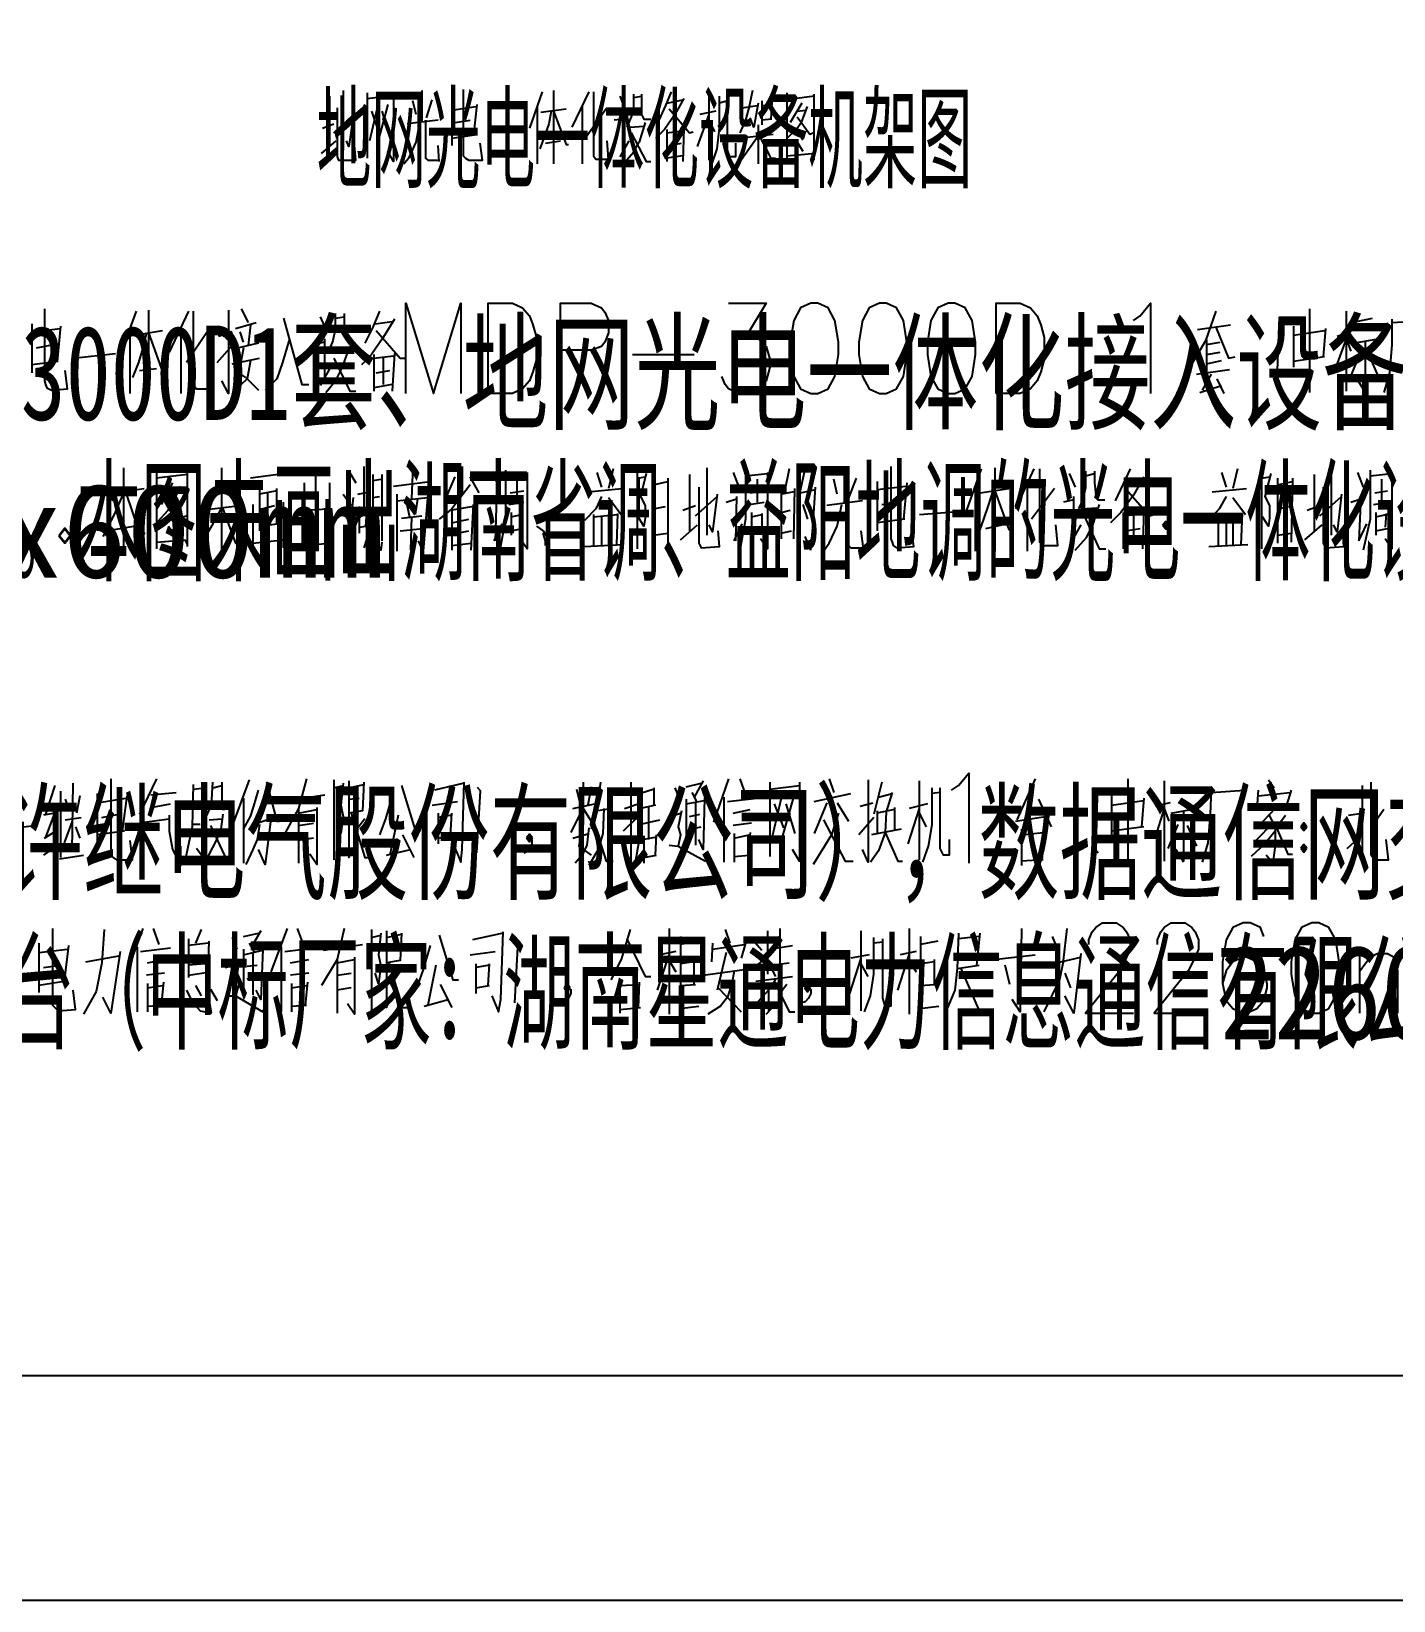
# Model space of a CAD drawing. Header units: metres. Extents: x 17 to 1264, y 17 to 859.
# Drawn here: x 447.5 to 619, y 16.9 to 214.5 of the extents above; entities that cross this region are included whole.
import ezdxf

# ---------------------------------------------------------------- set-up
doc = ezdxf.new("R2010")
doc.units = ezdxf.units.M
for name, color, linetype in [('LINES', 7, 'Continuous'), ('POLYLINES', 4, 'Continuous'), ('RECTS', 7, 'Continuous'), ('TEXTS', 3, 'Continuous')]:
    doc.layers.add(name, color=color, linetype=linetype)

msp = doc.modelspace()

# ---------------------------------------------------------------- linework, layer by layer
at = {"layer": 'LINES'}
for p, q in [((484.99, 206.35), (484.99, 200.02)), ((486.71, 207.07), (486.71, 199.58)), ((489.74, 206.78), (489.74, 198.58)), ((489.74, 206.06), (493.05, 206.5)), ((495.93, 204.05), (495.5, 205.78)), ((496.65, 207.07), (496.65, 203.18)), ((497.23, 203.62), (497.95, 205.92)), ((511.77, 206.93), (510.19, 202.32)), ((513.21, 207.07), (513.21, 197.86)), ((517.67, 206.93), (515.51, 202.46)), ((521.56, 206.35), (522.14, 204.91)), ((523.29, 206.64), (523.29, 204.77)), ((523.29, 206.21), (524.3, 206.35)), ((528.04, 206.93), (527.32, 205.2)), ((527.47, 205.49), (529.48, 205.92)), ((532.79, 198.29), (532.79, 207.07)), ((535.1, 205.78), (534.09, 205.49)), ((538.27, 207.07), (537.83, 205.06)), ((539.42, 205.78), (539.42, 202.75)), ((540.71, 205.63), (540.57, 203.47)), ((542.59, 206.78), (542.59, 198.14)), ((542.59, 206.64), (542.59, 198.58)), ((546.04, 206.35), (542.59, 205.92)), ((546.04, 198.58), (546.04, 206.64)), ((485.56, 201.74), (487.87, 203.9)), ((491.03, 205.06), (490.03, 200.74)), ((490.31, 204.48), (491.18, 201.89)), ((492.33, 205.34), (491.03, 200.45)), ((491.61, 204.48), (492.62, 201.17)), ((500.39, 205.49), (500.39, 200.16)), ((500.39, 204.62), (503.42, 205.06)), ((503.56, 205.34), (503.13, 201.46)), ((511.19, 197.86), (511.19, 205.06)), ((511.63, 204.34), (514.79, 204.77)), ((516.81, 205.06), (516.81, 197.86)), ((519.83, 204.77), (517.39, 201.31)), ((521.99, 199.58), (521.99, 203.9)), ((527.32, 205.2), (526.46, 203.33)), ((531.35, 200.02), (532.79, 204.05)), ((533.66, 204.48), (531.64, 204.05)), ((536.97, 204.91), (538.84, 205.2)), ((539.42, 205.2), (540.71, 205.34)), ((544.46, 205.49), (543.02, 203.04)), ((543.88, 204.48), (545.03, 204.62)), ((484.12, 202.32), (485.56, 202.9)), ((498.67, 203.33), (494.78, 202.9)), ((500.83, 203.04), (502.7, 203.33)), ((505, 201.89), (509.61, 202.32)), ((521.99, 203.47), (520.84, 203.33)), ((522.86, 202.46), (524.59, 202.61)), ((524.73, 203.04), (524.01, 200.59)), ((527.47, 202.18), (527.47, 198.14)), ((527.47, 201.74), (529.63, 202.03)), ((528.47, 201.89), (528.47, 198.86)), ((529.63, 202.32), (529.48, 198.14)), ((533.51, 201.89), (532.79, 203.33)), ((538.99, 202.75), (538.99, 197.86)), ((540.71, 203.47), (539.42, 203.33)), ((542.73, 201.17), (543.88, 202.32)), ((544.03, 201.74), (544.6, 200.88)), ((483.98, 199.15), (485.85, 200.74)), ((498.81, 198.14), (498.67, 200.16)), ((503.27, 201.46), (500.39, 201.02)), ((512.2, 200.45), (514.07, 200.74)), ((522.71, 200.74), (521.56, 198.72)), ((527.75, 200.16), (529.34, 200.45)), ((538.99, 201.31), (536.83, 198.29)), ((537.26, 201.17), (540.86, 201.6)), ((543.88, 200.59), (544.6, 199.44)), ((529.48, 198.86), (527.47, 198.58)), ((542.59, 198.86), (545.75, 199.15)), ((460.65, 179.28), (458.78, 174.1)), ((462.23, 179.42), (462.23, 168.77)), ((467.27, 179.28), (464.83, 174.1)), ((473.9, 179.57), (474.76, 177.84)), ((483.83, 178.56), (484.55, 176.98)), ((485.71, 178.99), (485.71, 176.83)), ((485.71, 178.42), (486.86, 178.56)), ((491.32, 179.28), (490.46, 177.26)), ((490.75, 177.7), (492.91, 177.98)), ((608.39, 179.57), (608.39, 169.06)), ((613, 179.28), (613, 169.2)), ((614.3, 177.98), (616.31, 178.42)), ((618.76, 177.84), (623.08, 178.13)), ((447.55, 177.7), (447.55, 171.5)), ((447.55, 176.69), (451.15, 177.12)), ((451.15, 177.41), (450.71, 172.94)), ((459.93, 168.91), (459.93, 177.12)), ((460.51, 176.26), (463.96, 176.83)), ((466.27, 177.12), (466.27, 168.91)), ((469.72, 176.83), (466.99, 172.8)), ((472.75, 176.69), (471.02, 176.11)), ((473.18, 177.12), (475.77, 177.84)), ((474.19, 175.39), (473.75, 176.69)), ((475.05, 177.55), (474.76, 174.96)), ((490.46, 177.26), (489.45, 175.25)), ((594.28, 176.98), (598.46, 177.55)), ((606.38, 177.41), (606.38, 172.22)), ((606.38, 176.26), (610.27, 176.83)), ((610.41, 177.12), (610.12, 173.52)), ((613.58, 176.69), (611.85, 176.11)), ((448.12, 174.67), (450.28, 175.1)), ((470.87, 172.8), (472.75, 174.96)), ((476.06, 175.25), (473.03, 174.53)), ((474.19, 174.67), (473.61, 171.5)), ((484.41, 175.39), (482.97, 175.1)), ((484.41, 170.78), (484.41, 175.82)), ((485.42, 174.1), (487.29, 174.38)), ((487.43, 174.67), (486.57, 172.08)), ((595.43, 175.68), (595.43, 171.5)), ((595.43, 175.1), (597.16, 175.39)), ((595.43, 173.81), (597.16, 174.1)), ((613, 175.82), (611.71, 172.22)), ((613, 175.82), (613.58, 174.24)), ((613.87, 175.25), (617.03, 175.82)), ((615.45, 169.2), (615.45, 175.54)), ((450.86, 172.94), (447.55, 172.51)), ((452.73, 173.38), (458.06, 173.95)), ((461.08, 171.79), (463.24, 172.08)), ((472.75, 172.66), (476.2, 173.38)), ((475.05, 173.09), (474.62, 170.78)), ((485.13, 172.22), (483.83, 169.92)), ((490.6, 173.81), (490.6, 169.2)), ((490.6, 173.38), (493.05, 173.66)), ((491.75, 173.38), (491.75, 170.06)), ((493.19, 173.95), (492.91, 169.2)), ((523.15, 173.81), (530.92, 173.81)), ((595.43, 172.66), (597.31, 173.09)), ((610.27, 173.52), (606.38, 172.94)), ((614.73, 173.95), (613.43, 170.78)), ((615.88, 173.66), (617.03, 171.07)), ((474.47, 170.93), (473.61, 171.5)), ((474.47, 170.93), (476.06, 169.34)), ((492.91, 170.06), (490.6, 169.63)), ((490.89, 171.5), (492.62, 171.79)), ((594.14, 171.36), (598.31, 171.94)), ((596.01, 171.36), (594.86, 169.34)), ((596.73, 170.78), (597.59, 168.91)), ((615.45, 169.06), (614.44, 170.64)), ((594.57, 169.06), (597.31, 169.92)), ((459.07, 159.55), (459.07, 149.04)), ((463.24, 159.26), (463.24, 149.33)), ((463.24, 159.12), (463.24, 149.76)), ((467.13, 158.69), (463.24, 158.26)), ((467.13, 149.9), (467.13, 159.12)), ((471.45, 149.04), (471.45, 159.55)), ((479.51, 158.83), (475.05, 158.26)), ((483.26, 159.55), (483.26, 150.05)), ((487.43, 159.12), (488.3, 157.68)), ((489.31, 159.7), (489.31, 154.37)), ((490.46, 158.69), (490.46, 154.37)), ((491.61, 158.69), (491.61, 150.34)), ((495.5, 159.7), (495.35, 155.66)), ((499.53, 155.38), (500.83, 158.4)), ((501.69, 159.7), (501.69, 156.24)), ((503.85, 156.38), (502.7, 158.4)), ((505.58, 158.98), (506.3, 157.1)), ((507.16, 158.54), (509.9, 158.83)), ((518.68, 158.98), (519.26, 157.1)), ((520.7, 159.41), (520.12, 156.96)), ((523.72, 159.26), (523.72, 149.33)), ((523.72, 158.26), (524.73, 158.4)), ((525.74, 158.26), (525.74, 150.05)), ((527.61, 158.26), (527.61, 150.19)), ((530.35, 158.69), (530.35, 151.63)), ((532.51, 159.55), (532.51, 151.06)), ((535.82, 158.98), (536.54, 157.1)), ((537.4, 158.54), (540.14, 158.83)), ((542.87, 159.41), (542.3, 156.53)), ((544.89, 159.55), (543.88, 154.94)), ((549.79, 159.55), (549.79, 155.09)), ((550.36, 155.66), (551.37, 158.26)), ((567.07, 159.41), (565.19, 154.22)), ((568.79, 159.55), (568.79, 149.04)), ((573.69, 159.41), (571.39, 154.37)), ((578.15, 158.83), (578.87, 157.1)), ((580.17, 159.12), (580.17, 156.96)), ((580.17, 158.54), (581.32, 158.83)), ((585.79, 159.41), (584.92, 157.54)), ((585.07, 157.82), (587.37, 158.26)), ((597.31, 158.98), (597.88, 157.1)), ((599.32, 159.41), (598.75, 156.96)), ((602.35, 159.26), (602.35, 149.33)), ((602.35, 158.26), (603.35, 158.4)), ((604.36, 158.26), (604.36, 150.05)), ((606.23, 158.26), (606.09, 150.19)), ((608.97, 158.69), (608.97, 151.63)), ((611.13, 159.55), (611.13, 151.06)), ((614.44, 158.98), (615.16, 157.1)), ((616.03, 158.54), (618.76, 158.83)), ((456.62, 156.24), (461.66, 156.96)), ((465.26, 157.68), (463.82, 154.94)), ((464.68, 156.53), (465.98, 156.82)), ((469.72, 156.38), (473.18, 156.82)), ((476.2, 157.1), (476.2, 151.63)), ((478.36, 156.67), (476.2, 156.24)), ((477.21, 156.38), (477.21, 152.35)), ((478.36, 152.5), (478.36, 156.96)), ((481.82, 157.68), (481.82, 153.79)), ((484.99, 157.68), (484.99, 153.94)), ((486.71, 156.24), (487.72, 154.8)), ((488.59, 156.24), (490.03, 156.53)), ((490.46, 157.97), (491.47, 158.11)), ((493.05, 157.25), (497.66, 157.82)), ((493.48, 156.24), (493.48, 149.04)), ((507.74, 156.38), (509.47, 156.67)), ((508.6, 158.11), (508.6, 155.23)), ((517.53, 156.53), (521.85, 156.96)), ((525.74, 157.39), (527.61, 157.82)), ((537.98, 156.38), (539.71, 156.67)), ((538.84, 158.11), (538.84, 155.23)), ((541.87, 156.96), (541.87, 150.62)), ((543.45, 156.53), (542.01, 156.24)), ((543.45, 150.62), (543.59, 156.96)), ((544.31, 156.38), (546.19, 156.82)), ((548.92, 156.24), (548.49, 158.11)), ((553.96, 157.82), (553.96, 151.63)), ((553.96, 156.82), (557.56, 157.25)), ((557.71, 157.68), (557.27, 153.07)), ((566.35, 149.04), (566.35, 157.25)), ((566.92, 156.38), (570.52, 156.96)), ((572.83, 157.25), (572.83, 149.04)), ((576.28, 156.96), (573.4, 153.07)), ((584.92, 157.54), (583.91, 155.38)), ((596.15, 156.53), (600.47, 156.96)), ((604.36, 157.39), (606.23, 157.82)), ((616.6, 156.38), (618.19, 156.67)), ((617.47, 158.11), (617.47, 155.23)), ((463.39, 152.78), (464.68, 154.22)), ((468.86, 154.22), (473.75, 154.8)), ((475.34, 154.94), (475.34, 149.76)), ((476.49, 154.37), (478.07, 154.8)), ((479.23, 149.47), (479.23, 155.23)), ((481.82, 154.22), (484.84, 154.37)), ((487.43, 150.34), (488.01, 155.81)), ((488.73, 154.66), (488.73, 151.34)), ((489.59, 154.37), (488.73, 154.22)), ((489.59, 152.21), (489.74, 154.51)), ((490.46, 155.81), (491.32, 155.95)), ((493.48, 155.38), (497.37, 155.81)), ((494.63, 155.52), (495.07, 153.36)), ((496.07, 155.66), (495.79, 153.65)), ((503.13, 154.66), (500.39, 154.22)), ((500.39, 154.37), (500.39, 149.18)), ((502.84, 149.18), (503.13, 154.94)), ((504.71, 155.23), (506.01, 155.66)), ((506.01, 155.95), (505.87, 150.34)), ((507.59, 154.94), (509.47, 155.23)), ((518.54, 154.37), (517.1, 152.93)), ((519.26, 155.95), (518.54, 154.37)), ((520.12, 155.81), (521.71, 153.65)), ((525.74, 154.37), (527.32, 154.66)), ((529.48, 154.22), (531.07, 154.8)), ((531.07, 153.5), (533.8, 155.95)), ((534.95, 155.23), (536.25, 155.66)), ((536.25, 155.95), (536.11, 150.34)), ((537.83, 154.94), (539.71, 155.23)), ((541.87, 153.94), (543.02, 154.22)), ((544.6, 154.94), (545.18, 153.07)), ((552.09, 155.38), (547.63, 154.8)), ((554.54, 154.94), (556.7, 155.23)), ((578.73, 155.52), (577.43, 155.23)), ((578.73, 151.06), (578.73, 155.95)), ((579.74, 154.37), (581.61, 154.51)), ((581.9, 154.94), (581.03, 152.21)), ((597.02, 154.37), (595.72, 152.93)), ((597.88, 155.95), (597.02, 154.37)), ((598.75, 155.81), (600.33, 153.65)), ((604.36, 154.37), (605.8, 154.66)), ((608.11, 154.22), (609.69, 154.8)), ((609.69, 153.5), (612.43, 155.95)), ((613.58, 155.23), (614.87, 155.66)), ((614.87, 155.95), (614.59, 150.34)), ((616.46, 154.94), (618.33, 155.23)), ((464.83, 153.5), (465.55, 152.5)), ((476.2, 152.21), (478.36, 152.5)), ((481.67, 149.18), (481.67, 152.64)), ((485.13, 152.93), (484.99, 149.18)), ((491.32, 153.79), (490.46, 153.65)), ((494.06, 153.22), (496.65, 153.5)), ((495.35, 153.36), (495.21, 149.18)), ((500.39, 152.64), (502.55, 153.07)), ((505.72, 150.34), (506.73, 152.5)), ((507.88, 153.94), (507.88, 151.06)), ((507.88, 153.36), (509.18, 153.65)), ((509.18, 153.79), (509.18, 152.06)), ((518.25, 153.36), (521.27, 153.65)), ((518.25, 153.65), (518.25, 149.76)), ((519.26, 153.5), (519.26, 149.76)), ((520.12, 153.65), (520.12, 149.76)), ((521.27, 153.79), (521.13, 149.9)), ((529.19, 150.48), (531.35, 152.35)), ((535.96, 150.34), (536.97, 152.5)), ((538.12, 153.94), (538.12, 151.06)), ((538.12, 153.36), (539.42, 153.65)), ((539.42, 153.79), (539.42, 152.06)), ((557.42, 153.07), (553.96, 152.64)), ((559.29, 153.65), (564.62, 154.08)), ((567.64, 151.92), (569.66, 152.35)), ((579.59, 152.35), (578.3, 150.05)), ((584.92, 153.94), (584.92, 149.33)), ((584.92, 153.5), (587.51, 153.79)), ((586.22, 153.65), (586.22, 150.19)), ((587.51, 154.08), (587.37, 149.33)), ((590.39, 152.35), (590.25, 152.35)), ((596.87, 153.36), (599.75, 153.65)), ((596.87, 153.65), (596.87, 149.76)), ((596.87, 153.36), (599.9, 153.65)), ((597.88, 153.5), (597.88, 149.76)), ((598.75, 153.65), (598.75, 149.76)), ((599.9, 153.79), (599.75, 149.9)), ((607.82, 150.48), (609.98, 152.35)), ((614.59, 150.34), (615.59, 152.5)), ((616.75, 153.94), (616.75, 151.06)), ((616.75, 153.36), (618.04, 153.65)), ((618.04, 153.79), (617.9, 152.06)), ((457.91, 151.78), (460.36, 152.21)), ((463.24, 150.19), (466.84, 150.48)), ((464.68, 152.21), (465.55, 150.91)), ((475.34, 150.05), (479.23, 150.48)), ((486.86, 151.63), (487.43, 150.62)), ((488.73, 152.06), (489.59, 152.21)), ((493.91, 151.63), (496.79, 151.92)), ((500.39, 151.2), (502.55, 151.63)), ((507.88, 151.63), (509.32, 151.92)), ((511.05, 152.21), (511.91, 151.63)), ((511.91, 151.63), (512.35, 150.91)), ((512.2, 150.34), (511.91, 151.34)), ((512.2, 149.9), (512.2, 150.34)), ((512.35, 150.91), (512.49, 150.34)), ((512.49, 150.34), (512.49, 149.9)), ((525.74, 151.06), (527.61, 151.34)), ((538.12, 151.63), (539.56, 151.92)), ((541.87, 151.34), (543.16, 151.63)), ((545.61, 149.18), (544.89, 150.91)), ((552.23, 149.33), (551.95, 151.63)), ((585.21, 151.63), (587.08, 151.92)), ((604.36, 151.06), (606.09, 151.34)), ((616.75, 151.63), (618.19, 151.92)), ((481.67, 149.76), (484.99, 150.05)), ((500.39, 149.76), (502.84, 150.05)), ((512.49, 149.9), (512.2, 149.76)), ((512.2, 149.76), (512.2, 149.9)), ((517.1, 149.62), (521.99, 149.9)), ((587.37, 150.19), (584.92, 149.76)), ((595.72, 149.62), (600.62, 149.9)), ((450.43, 119.52), (449.27, 115.92)), ((451.15, 118.8), (451.15, 110.45)), ((452.59, 111.31), (452.73, 119.81)), ((463.24, 120.38), (461.08, 115.92)), ((462.52, 118.37), (465.69, 118.66)), ((467.85, 119.09), (469.29, 119.23)), ((470.3, 119.23), (471.45, 119.52)), ((474.91, 120.24), (472.89, 114.77)), ((485.56, 120.24), (485.56, 110.16)), ((485.56, 119.23), (486.71, 119.52)), ((486.71, 119.81), (486.43, 117.07)), ((487.43, 119.23), (489.31, 119.66)), ((501.98, 119.81), (498.23, 118.94)), ((516.09, 119.09), (516.52, 117.36)), ((516.95, 119.95), (516.95, 114.62)), ((517.96, 119.38), (517.53, 117.07)), ((525.88, 119.09), (524.15, 118.51)), ((525.88, 117.07), (525.88, 119.23)), ((528.47, 119.23), (529.05, 117.79)), ((529.91, 119.38), (531.79, 119.81)), ((530.63, 118.66), (531.21, 117.5)), ((532.07, 120.1), (530.92, 118.08)), ((535.24, 120.38), (533.37, 114.91)), ((536.68, 120.38), (537.4, 118.37)), ((540.43, 119.95), (540.43, 110.59)), ((540.43, 119.09), (544.17, 119.52)), ((547.91, 120.38), (548.49, 118.66)), ((554.54, 119.95), (553.53, 115.92)), ((555.83, 118.66), (555.11, 116.21)), ((559.29, 110.16), (559.29, 120.1)), ((561.88, 118.66), (560.87, 118.51)), ((573.83, 120.38), (571.53, 115.2)), ((585.5, 120.38), (585.5, 109.87)), ((590.11, 120.1), (590.11, 110.02)), ((591.4, 118.66), (593.42, 119.23)), ((596.01, 118.66), (600.19, 118.94)), ((601.91, 118.94), (601.77, 116.64)), ((601.91, 118.22), (605.95, 118.66)), ((603.21, 120.24), (603.93, 119.23)), ((606.09, 118.94), (605.51, 117.07)), ((615.02, 119.52), (615.02, 110.16)), ((616.17, 110.74), (616.17, 119.95)), ((450.71, 116.93), (449.27, 113.04)), ((451.72, 117.79), (452.15, 116.5)), ((453.59, 118.22), (453.16, 116.06)), ((455.75, 118.51), (455.75, 112.32)), ((455.75, 117.36), (459.35, 117.94)), ((459.5, 118.22), (458.92, 113.76)), ((462.52, 116.78), (464.97, 117.22)), ((467.85, 116.64), (468.71, 116.78)), ((474.19, 117.94), (474.19, 109.73)), ((479.51, 117.65), (484.41, 118.37)), ((481.1, 116.64), (481.1, 109.73)), ((487.43, 117.79), (488.73, 117.94)), ((497.95, 117.07), (501.11, 117.5)), ((516.95, 116.78), (515.37, 113.62)), ((515.66, 116.64), (518.39, 117.22)), ((516.95, 116.64), (517.96, 115.06)), ((518.54, 116.35), (520.41, 116.64)), ((522.14, 116.64), (523.87, 117.22)), ((526.03, 117.07), (524.15, 116.64)), ((525.16, 116.78), (525.16, 112.75)), ((529.91, 117.79), (529.91, 112.18)), ((529.91, 117.22), (532.22, 117.65)), ((531.07, 117.36), (531.07, 112.03)), ((534.67, 118.08), (534.67, 109.87)), ((535.1, 117.5), (538.84, 117.94)), ((541.87, 117.94), (540.71, 112.9)), ((541, 117.22), (542.15, 114.19)), ((543.45, 118.22), (541.87, 112.61)), ((542.44, 117.22), (543.59, 113.47)), ((546.04, 117.5), (550.65, 118.51)), ((547.63, 117.36), (546.04, 113.47)), ((548.92, 117.36), (550.36, 115.06)), ((551.8, 116.93), (553.39, 117.36)), ((554.11, 118.08), (555.83, 118.51)), ((556.12, 116.78), (556.12, 113.9)), ((557.85, 112.18), (559.29, 116.64)), ((560.3, 117.22), (557.99, 116.64)), ((574.27, 117.79), (575.85, 114.34)), ((583.48, 118.22), (583.48, 113.04)), ((583.48, 117.07), (587.51, 117.65)), ((587.51, 117.94), (587.23, 114.34)), ((590.83, 117.36), (588.95, 116.93)), ((590.11, 116.64), (588.95, 113.04)), ((590.11, 116.64), (590.68, 115.06)), ((590.97, 116.06), (594.14, 116.64)), ((604.07, 116.64), (601.77, 114.19)), ((602.35, 116.5), (604.94, 116.93)), ((450.43, 116.06), (448.99, 115.78)), ((452.59, 115.06), (451.58, 112.32)), ((451.72, 115.2), (453.74, 115.49)), ((456.33, 115.49), (458.49, 115.92)), ((461.66, 114.91), (464.83, 115.34)), ((469.87, 115.2), (471.45, 115.34)), ((475.34, 114.62), (477.5, 115.34)), ((481.1, 116.06), (483.4, 116.5)), ((481.1, 114.48), (482.97, 114.77)), ((489.45, 115.34), (488.44, 114.05)), ((493.63, 115.78), (492.62, 110.74)), ((498.67, 116.06), (498.67, 112.18)), ((500.39, 115.78), (498.67, 115.49)), ((500.25, 113.18), (500.39, 116.06)), ((523.72, 115.49), (521.99, 113.76)), ((524.01, 114.62), (526.6, 115.2)), ((527.61, 115.49), (529.19, 116.06)), ((530.35, 115.63), (531.64, 115.92)), ((535.82, 116.06), (537.98, 116.5)), ((538.12, 114.77), (535.82, 114.48)), ((553.53, 115.49), (551.66, 113.33)), ((556.12, 116.5), (553.96, 116.06)), ((553.96, 116.35), (553.96, 113.47)), ((560.15, 114.34), (559.29, 116.06)), ((571.39, 115.06), (575.13, 115.63)), ((592.55, 110.02), (592.55, 116.35)), ((603.79, 114.77), (601.63, 112.61)), ((603.21, 115.92), (604.07, 114.34)), ((604.07, 114.05), (605.37, 115.78)), ((613.29, 115.78), (615.02, 116.06)), ((617.75, 116.5), (616.17, 114.19)), ((448.12, 114.48), (444.52, 114.05)), ((449.13, 112.9), (450.71, 113.9)), ((453.02, 114.34), (453.59, 112.9)), ((459.21, 113.76), (455.75, 113.33)), ((468.71, 114.62), (467.71, 114.62)), ((482.97, 112.9), (481.1, 112.61)), ((494.2, 113.33), (495.64, 110.45)), ((498.67, 112.9), (500.39, 113.18)), ((510.33, 112.9), (510.04, 112.9)), ((515.66, 112.9), (517.67, 113.47)), ((524.59, 113.18), (524.59, 109.73)), ((526.17, 113.04), (524.59, 112.75)), ((526.03, 110.74), (526.17, 113.33)), ((530.35, 114.05), (531.79, 114.34)), ((535.96, 113.47), (535.96, 109.87)), ((535.96, 112.9), (537.83, 113.33)), ((537.98, 113.62), (537.69, 110.74)), ((556.99, 114.05), (553.24, 113.33)), ((572.11, 114.05), (572.11, 109.44)), ((572.11, 113.33), (574.84, 113.62)), ((574.99, 114.05), (574.7, 110.16)), ((587.51, 114.34), (583.48, 113.76)), ((591.83, 114.62), (590.54, 111.6)), ((592.99, 114.48), (594.14, 111.89)), ((607.82, 114.34), (607.53, 114.34)), ((613.15, 111.6), (615.02, 113.33)), ((450.71, 112.03), (448.99, 110.74)), ((451, 110.3), (454.03, 110.74)), ((470.73, 112.61), (469.29, 109.87)), ((492.19, 110.74), (495.21, 111.46)), ((524.59, 110.45), (526.17, 110.74)), ((535.96, 110.59), (537.83, 110.74)), ((592.55, 109.87), (591.55, 111.46)), ((607.82, 111.6), (607.53, 111.6)), ((532.36, 110.16), (532.94, 110.45)), ((574.84, 110.16), (572.11, 110.02)), ((461.51, 101.52), (459.5, 96.05)), ((462.81, 101.52), (463.53, 99.5)), ((468.86, 101.38), (468.14, 99.65)), ((474.19, 100.51), (476.06, 100.94)), ((476.35, 101.23), (475.19, 99.22)), ((479.66, 101.52), (477.64, 96.05)), ((480.95, 101.52), (481.67, 99.5)), ((490.31, 101.38), (490.31, 91.15)), ((491.47, 100.94), (491.18, 98.21)), ((506.87, 100.94), (502.99, 100.08)), ((522.86, 101.38), (521.71, 97.63)), ((527.75, 101.52), (527.75, 90.72)), ((534.81, 101.38), (535.39, 99.65)), ((540.14, 101.23), (540.14, 95.76)), ((541.72, 101.52), (541.72, 97.06)), ((551.95, 91.15), (551.95, 101.23)), ((557.99, 101.52), (557.99, 90.72)), ((566.49, 96.91), (566.92, 100.94)), ((577.43, 97.49), (577.87, 101.52)), ((448.41, 99.65), (448.41, 93.46)), ((448.41, 98.5), (452.01, 98.93)), ((452.15, 99.36), (451.58, 94.9)), ((460.79, 99.22), (460.79, 91.01)), ((461.23, 98.64), (464.97, 99.07)), ((467.27, 100.22), (467.27, 95.33)), ((469.72, 99.65), (467.27, 99.36)), ((469.72, 96.05), (469.87, 99.94)), ((472.75, 100.37), (473.32, 98.93)), ((474.19, 98.93), (474.19, 93.31)), ((474.91, 99.65), (475.48, 98.64)), ((478.94, 99.22), (478.94, 91.01)), ((479.37, 98.64), (483.11, 99.07)), ((484.27, 98.78), (489.16, 99.5)), ((490.31, 100.37), (491.47, 100.66)), ((492.19, 100.37), (494.06, 100.8)), ((492.19, 98.93), (493.48, 99.07)), ((522.43, 100.22), (524.73, 95.47)), ((529.19, 100.51), (529.19, 91.44)), ((531.35, 99.94), (529.19, 99.5)), ((533.23, 99.65), (533.08, 97.34)), ((533.23, 98.93), (537.26, 99.5)), ((537.4, 99.65), (536.83, 97.78)), ((538.55, 99.79), (539.42, 98.78)), ((540.43, 98.93), (543.31, 99.36)), ((554.68, 99.79), (553.53, 99.65)), ((559.43, 100.51), (559.43, 91.44)), ((561.59, 99.94), (559.43, 99.5)), ((566.78, 100.51), (564.19, 100.22)), ((575.99, 100.51), (576.86, 98.35)), ((448.99, 96.62), (451.15, 96.91)), ((454.31, 97.34), (458.49, 98.06)), ((462.09, 97.2), (464.25, 97.63)), ((467.27, 98.06), (469.29, 98.21)), ((469.29, 97.06), (467.27, 96.91)), ((471.88, 96.62), (473.61, 97.06)), ((474.19, 98.21), (476.63, 98.78)), ((474.62, 96.77), (475.91, 96.91)), ((475.34, 98.5), (475.34, 93.17)), ((480.09, 97.2), (482.39, 97.63)), ((485.99, 97.63), (485.99, 90.86)), ((485.99, 97.2), (488.15, 97.63)), ((498.38, 96.91), (497.37, 91.87)), ((502.7, 98.21), (505.87, 98.64)), ((503.42, 97.06), (503.42, 93.31)), ((505.15, 96.91), (503.42, 96.62)), ((505, 94.32), (505.15, 97.06)), ((521.71, 97.63), (520.41, 95.04)), ((526.31, 93.74), (527.75, 98.21)), ((528.62, 98.64), (526.6, 98.21)), ((527.75, 97.49), (528.62, 96.05)), ((530.92, 97.34), (529.19, 97.06)), ((530.92, 94.46), (530.92, 97.63)), ((534.95, 98.5), (533.8, 93.74)), ((538.41, 96.62), (540.14, 97.92)), ((540.57, 96.91), (542.87, 97.2)), ((550.51, 93.31), (551.95, 97.78)), ((552.95, 98.21), (550.65, 97.78)), ((552.81, 95.47), (551.95, 97.06)), ((556.55, 93.74), (557.99, 98.21)), ((558.86, 98.64), (556.84, 98.21)), ((557.99, 97.49), (558.86, 96.05)), ((561.16, 97.34), (559.43, 97.06)), ((561.16, 94.46), (561.16, 97.63)), ((564.04, 96.48), (566.78, 96.91)), ((568.65, 97.63), (573.83, 98.21)), ((570.67, 94.46), (570.09, 96.91)), ((575.27, 96.91), (579.59, 97.92)), ((577.43, 97.49), (576.86, 94.9)), ((614.73, 90.86), (614.73, 98.35)), ((451.87, 94.9), (448.41, 94.32)), ((464.25, 95.9), (461.95, 95.62)), ((467.27, 95.62), (470.01, 96.05)), ((474.62, 95.18), (476.06, 95.47)), ((482.39, 95.9), (480.09, 95.62)), ((485.99, 95.62), (487.72, 95.9)), ((494.2, 96.48), (493.19, 95.04)), ((521.42, 96.05), (523.87, 96.34)), ((524.73, 95.47), (525.45, 95.47)), ((537.55, 96.34), (532.36, 95.62)), ((538.7, 94.9), (543.31, 95.47)), ((540.71, 96.34), (541.15, 95.47)), ((574.99, 91.01), (576.86, 94.9)), ((577.58, 95.9), (578.3, 94.03)), ((462.09, 94.61), (462.09, 91.01)), ((462.09, 94.03), (463.96, 94.32)), ((464.11, 94.75), (463.82, 91.87)), ((466.41, 94.61), (466.12, 91.73)), ((468.14, 94.32), (468.86, 93.02)), ((470.01, 93.89), (470.87, 92.45)), ((480.23, 94.61), (480.23, 91.01)), ((480.23, 94.03), (482.11, 94.32)), ((482.25, 94.75), (481.96, 91.87)), ((487.72, 94.03), (485.99, 93.74)), ((498.95, 94.46), (500.39, 91.58)), ((503.42, 94.03), (505.15, 94.32)), ((515.08, 94.03), (514.79, 94.03)), ((521.56, 94.75), (521.56, 90.86)), ((521.56, 94.32), (524.01, 94.46)), ((524.01, 94.75), (523.87, 91.58)), ((529.19, 94.32), (531.07, 94.46)), ((533.95, 94.03), (536.83, 91.01)), ((540.28, 93.74), (540.28, 91.01)), ((542.59, 94.46), (541.72, 93.31)), ((545.32, 94.03), (545.03, 94.03)), ((559.43, 94.32), (561.16, 94.46)), ((462.09, 91.73), (463.96, 91.87)), ((468.71, 91.15), (470.15, 90.86)), ((470.15, 90.86), (469.87, 92.59)), ((476.63, 91.15), (477.21, 91.58)), ((480.23, 91.73), (482.11, 91.87)), ((496.94, 91.73), (499.96, 92.59)), ((521.56, 91.3), (524.15, 91.58)), ((521.56, 91.58), (521.56, 91.3)), ((529.05, 91.44), (531.5, 91.73)), ((539.99, 90.72), (541.43, 92.3)), ((559.29, 91.44), (561.74, 91.73)), ((87.76, 45.22), (1179.14, 45.22))]:
    msp.add_line(p, q, dxfattribs=at)
at = {"layer": 'POLYLINES'}
for points in [[(493.05, 206.93), (493.05, 198.14), (492.33, 199.44)], [(501.83, 207.22), (501.83, 199.3), (501.83, 198.86), (502.12, 198.58), (502.55, 198.29), (504.28, 198.29), (503.99, 200.45)], [(518.25, 206.93), (518.25, 198.86), (518.54, 198.43), (520.12, 198.43), (519.98, 200.74)], [(524.3, 206.64), (524.3, 205.34), (524.3, 204.05), (524.59, 203.47), (525.45, 203.47)], [(529.63, 206.06), (528.47, 204.05), (527.18, 202.18), (526.03, 201.02)], [(533.23, 198), (533.8, 199.73), (534.09, 202.32), (534.09, 206.35)], [(536.11, 200.45), (536.11, 198.72), (535.39, 198.72), (535.1, 199.58), (535.1, 206.21)], [(485.99, 204.91), (485.99, 198.72), (486.14, 198.29), (488.3, 198.29), (488.15, 200.16)], [(488.01, 204.05), (487.43, 200.02), (487.15, 200.74)], [(512.92, 204.48), (512.63, 202.9), (512.06, 201.31), (511.48, 199.73)], [(513.21, 204.48), (514.79, 200.3), (515.08, 200.3)], [(523.29, 204.91), (523, 203.76), (522.43, 202.46)], [(527.75, 204.77), (530.35, 201.74), (530.78, 201.89)], [(537.83, 205.06), (537.4, 203.33), (536.68, 201.74)], [(538.99, 205.49), (538.41, 202.46), (537.98, 203.62)], [(543.88, 202.32), (544.46, 203.18), (545.18, 205.06)], [(543.88, 203.76), (545.47, 201.6), (545.9, 201.74)], [(494.35, 197.86), (495.07, 198.72), (495.93, 200.59), (496.36, 203.04)], [(497.08, 203.33), (497.08, 198.58), (497.37, 198.29), (498.81, 198.29)], [(523, 201.74), (524.87, 198.14), (525.45, 198.14)], [(522.14, 198), (523.29, 199.3), (524.01, 200.59)], [(539.13, 201.31), (540.57, 198.58), (541.15, 198.58)], [(546.04, 198.29), (546.04, 198.58), (545.75, 199.15)], [(494.63, 168.91), (494.63, 180.29), (498.09, 168.91), (501.55, 180.29), (501.55, 168.91)], [(505, 168.91), (505, 180.29), (508.03, 180.29), (509.32, 179.71), (510.19, 178.7), (510.62, 177.55), (511.05, 175.97), (511.05, 173.23), (510.62, 171.65), (510.19, 170.5), (509.32, 169.49), (508.03, 168.91), (505, 168.91)], [(514.07, 168.91), (514.07, 180.29), (517.96, 180.29), (519.26, 179.71), (519.69, 179.14), (520.12, 178.13), (520.12, 176.54), (519.69, 175.39), (519.26, 174.82), (517.96, 174.38), (514.07, 174.38)], [(535.24, 180.29), (539.99, 180.29), (537.4, 175.97), (538.7, 175.97), (539.56, 175.39), (539.99, 174.82), (540.43, 173.23), (540.43, 172.22), (539.99, 170.5), (539.13, 169.49), (537.83, 168.91), (536.54, 168.91), (535.24, 169.49), (534.81, 170.06), (534.38, 171.07)], [(545.61, 180.29), (544.31, 179.71), (543.45, 178.13), (543.02, 175.39), (543.02, 173.81), (543.45, 171.07), (544.31, 169.49), (545.61, 168.91), (546.47, 168.91), (547.77, 169.49), (548.63, 171.07), (549.07, 173.81), (549.07, 175.39), (548.63, 178.13), (547.77, 179.71), (546.47, 180.29), (545.61, 180.29)], [(554.25, 180.29), (552.95, 179.71), (552.09, 178.13), (551.66, 175.39), (551.66, 173.81), (552.09, 171.07), (552.95, 169.49), (554.25, 168.91), (555.11, 168.91), (556.41, 169.49), (557.27, 171.07), (557.71, 173.81), (557.71, 175.39), (557.27, 178.13), (556.41, 179.71), (555.11, 180.29), (554.25, 180.29)], [(562.89, 180.29), (561.59, 179.71), (560.73, 178.13), (560.3, 175.39), (560.3, 173.81), (560.73, 171.07), (561.59, 169.49), (562.89, 168.91), (563.75, 168.91), (565.05, 169.49), (565.91, 171.07), (566.35, 173.81), (566.35, 175.39), (565.91, 178.13), (565.05, 179.71), (563.75, 180.29), (562.89, 180.29)], [(568.94, 168.91), (568.94, 180.29), (571.96, 180.29), (573.26, 179.71), (574.12, 178.7), (574.55, 177.55), (574.99, 175.97), (574.99, 173.23), (574.55, 171.65), (574.12, 170.5), (573.26, 169.49), (571.96, 168.91), (568.94, 168.91)], [(586.22, 178.13), (587.08, 178.7), (588.38, 180.29), (588.38, 168.91)], [(449.13, 179.57), (449.13, 170.5), (449.27, 170.06), (449.42, 169.63), (449.99, 169.34), (452.01, 169.49), (451.72, 171.79)], [(467.85, 179.28), (467.85, 170.06), (468.28, 169.49), (470.15, 169.49), (470.01, 172.22)], [(472.31, 179.42), (472.31, 168.91), (471.45, 170.5)], [(479.23, 178.42), (481.53, 170.06), (482.39, 170.06)], [(486.86, 178.99), (486.86, 177.41), (487, 175.97), (487.43, 175.39), (488.15, 175.39)], [(493.19, 178.27), (491.75, 175.97), (490.31, 173.81), (489.02, 172.51)], [(596.59, 179.28), (595.29, 175.54), (593.56, 172.66)], [(604.56, 178.51), (604.29, 170.7), (604.66, 170.25)], [(618.76, 178.27), (618.76, 175.1), (618.47, 171.5), (617.75, 169.06)], [(461.95, 176.54), (461.51, 174.67), (460.94, 172.8), (460.22, 170.93)], [(462.23, 176.54), (463.96, 171.65), (464.39, 171.65)], [(485.71, 176.98), (485.42, 175.54), (484.84, 174.1)], [(490.89, 176.83), (493.91, 173.38), (494.49, 173.38)], [(596.59, 177.26), (598.17, 173.38), (599.03, 173.52)], [(479.95, 175.82), (479.08, 172.8), (478.36, 170.78), (476.92, 169.34)], [(484.55, 169.06), (485.85, 170.64), (486.57, 172.08)], [(485.56, 173.38), (487.58, 169.2), (488.3, 169.2)], [(472.75, 168.91), (473.9, 170.06), (474.62, 170.78)], [(507.16, 159.26), (507.16, 153.07), (506.44, 149.18)], [(509.9, 158.98), (509.9, 149.33), (509.03, 150.62)], [(524.87, 158.83), (524.15, 155.95), (524.73, 154.8), (524.73, 153.22), (524.59, 152.21), (523.87, 153.36)], [(537.4, 159.26), (537.4, 153.07), (536.68, 149.18)], [(540.14, 158.98), (540.14, 149.33), (539.27, 150.62)], [(555.69, 159.7), (555.69, 150.62), (555.83, 150.19), (555.98, 149.76), (556.41, 149.47), (558.57, 149.62), (558.28, 151.92)], [(574.41, 159.41), (574.41, 150.19), (574.84, 149.76), (576.71, 149.76), (576.43, 152.35)], [(581.32, 159.12), (581.32, 157.68), (581.47, 156.1), (581.75, 155.52), (582.62, 155.52)], [(587.51, 158.4), (586.22, 156.1), (584.63, 153.94), (583.34, 152.64)], [(603.5, 158.83), (602.78, 155.95), (603.35, 154.8), (603.35, 153.22), (603.21, 152.21), (602.49, 153.36)], [(616.03, 159.26), (616.03, 153.07), (615.16, 149.18)], [(618.76, 158.98), (618.76, 149.33), (617.9, 150.62)], [(459.07, 156.38), (457.91, 153.65), (456.47, 150.91)], [(459.35, 156.38), (461.08, 151.34), (461.8, 151.34)], [(464.68, 154.22), (465.26, 155.09), (466.27, 157.25)], [(497.37, 156.24), (496.79, 149.04), (496.22, 150.34)], [(502.7, 157.39), (500.39, 154.37), (498.81, 153.07)], [(531.5, 157.1), (531.5, 150.05), (531.79, 149.47), (534.09, 149.62), (533.95, 151.63)], [(533.8, 156.24), (533.23, 151.49), (532.79, 152.35)], [(545.61, 149.18), (545.9, 152.5), (546.19, 157.1)], [(568.51, 156.67), (567.93, 154.8), (567.35, 153.07), (566.63, 151.06)], [(568.79, 156.67), (570.52, 151.78), (570.95, 151.78)], [(580.17, 157.1), (579.88, 155.66), (579.31, 154.37)], [(585.21, 156.96), (588.23, 153.5), (588.81, 153.65)], [(610.12, 157.1), (610.12, 150.05), (610.41, 149.47), (612.71, 149.62), (612.57, 151.63)], [(612.43, 156.24), (611.85, 151.49), (611.42, 152.35)], [(464.68, 155.81), (466.55, 153.36), (466.99, 153.5)], [(471.31, 154.37), (470.15, 152.21), (469.29, 150.77), (468.43, 149.76)], [(471.59, 154.37), (473.18, 150.05), (474.04, 150.05)], [(490.46, 154.37), (490.17, 152.06), (489.31, 149.47)], [(547.19, 149.04), (547.91, 150.05), (548.92, 152.21), (549.5, 154.94)], [(550.22, 155.23), (550.22, 149.9), (550.65, 149.47), (552.23, 149.47)], [(580.03, 153.5), (581.9, 149.33), (582.76, 149.33)], [(590.66, 152.29), (590.28, 152.77), (589.9, 152.29)], [(589.9, 152.29), (590.28, 151.82), (590.66, 152.29)], [(590.56, 152.29), (590.28, 152.65), (590, 152.29)], [(590, 152.29), (590.28, 151.94), (590.56, 152.29)], [(590.47, 152.29), (590.28, 152.53), (590.09, 152.29)], [(590.09, 152.29), (590.28, 152.06), (590.47, 152.29)], [(452.42, 150.99), (451.67, 151.94), (450.91, 150.99)], [(450.91, 150.99), (451.67, 150.05), (452.42, 150.99)], [(452.33, 150.99), (451.67, 151.82), (451, 150.99)], [(451, 150.99), (451.67, 150.17), (452.33, 150.99)], [(467.13, 149.62), (467.13, 149.9), (466.84, 150.48)], [(491.61, 150.19), (491.47, 149.18), (490.89, 150.62)], [(578.87, 149.18), (580.31, 150.77), (581.03, 152.21)], [(590.68, 152.21), (590.68, 151.63), (590.54, 151.06), (589.96, 150.48), (589.53, 150.34)], [(563.32, 118.94), (564.19, 119.52), (565.48, 121.1), (565.48, 109.73)], [(457.48, 120.38), (457.48, 111.31), (457.48, 110.74), (457.77, 110.45), (458.2, 110.16), (460.22, 110.16), (459.93, 112.61)], [(467.85, 119.66), (467.71, 114.34), (466.84, 110.16)], [(469.29, 119.52), (469.29, 110.16), (468.28, 111.6)], [(469.43, 115.49), (470.15, 117.07), (470.3, 119.95)], [(471.45, 119.95), (471.45, 116.64), (471.59, 116.5), (472.31, 116.64)], [(474.19, 114.05), (475.05, 115.63), (475.48, 116.93), (476.06, 118.94)], [(477.07, 119.95), (478.36, 115.06), (478.65, 115.06)], [(482.11, 120.38), (481.1, 116.64), (479.23, 113.18)], [(487.43, 120.1), (487.43, 110.45), (488.15, 111.89)], [(489.31, 119.95), (489.16, 116.35), (487.43, 116.06)], [(494.06, 119.52), (495.79, 113.9), (496.51, 113.9)], [(500.68, 111.89), (501.55, 109.87), (501.69, 111.46), (501.98, 119.95)], [(503.55, 111.03), (504.01, 118.84), (503.65, 119.3)], [(519.11, 119.95), (518.83, 117.79), (518.54, 116.35), (517.96, 114.05)], [(522.28, 111.31), (523, 109.73), (523, 119.95)], [(524.15, 119.23), (524.15, 116.35), (524.01, 112.75), (523.43, 109.58)], [(544.17, 119.95), (544.17, 110.02), (543.31, 111.46)], [(552.81, 120.24), (552.81, 109.87), (552.09, 111.46)], [(559.72, 109.87), (560.44, 111.89), (560.87, 114.62), (560.87, 119.23)], [(563.03, 112.75), (563.03, 110.74), (562.31, 110.74), (561.88, 111.6), (561.88, 119.23)], [(581.71, 119.3), (581.43, 111.48), (581.8, 111.03)], [(596.01, 119.09), (595.87, 115.92), (595.58, 112.32), (594.86, 109.87)], [(483.4, 116.78), (483.4, 109.58), (482.54, 110.88)], [(486.43, 117.07), (486.71, 115.63), (486.43, 113.47), (485.99, 114.77)], [(492.91, 118.22), (492.04, 115.34), (491.32, 113.33)], [(519.55, 116.64), (519.4, 113.47), (518.83, 111.46), (517.67, 109.44)], [(532.22, 117.94), (532.07, 111.46), (531.5, 112.75)], [(464.83, 115.78), (464.83, 113.76), (465.26, 111.46), (466.27, 109.44), (466.27, 111.89)], [(471.59, 115.92), (471.31, 114.05), (470.73, 112.61)], [(477.64, 115.34), (476.92, 109.58), (476.06, 111.46)], [(487.72, 116.06), (489.45, 110.45), (490.17, 110.45)], [(518.25, 115.06), (519.83, 110.02), (520.7, 110.02)], [(529.34, 116.35), (528.91, 114.34), (529.19, 113.33), (528.91, 111.89)], [(549.07, 116.06), (548.2, 113.33), (545.9, 109.58)], [(547.19, 115.2), (549.93, 110.02), (550.94, 110.02)], [(555.11, 116.21), (554.97, 113.62), (554.11, 111.31), (553.1, 109.87)], [(608.07, 114.34), (607.69, 114.81), (607.31, 114.34)], [(607.98, 114.34), (607.69, 114.7), (607.41, 114.34)], [(470.01, 114.48), (472.03, 110.16), (472.46, 110.16)], [(476.2, 114.62), (475.91, 112.75), (475.34, 111.46), (474.47, 109.58)], [(510.47, 112.75), (510.47, 112.18), (510.33, 111.6), (509.9, 111.17), (509.47, 111.02)], [(510.55, 112.92), (510.17, 113.4), (509.79, 112.92)], [(509.79, 112.92), (510.17, 112.45), (510.55, 112.92)], [(510.45, 112.92), (510.17, 113.28), (509.88, 112.92)], [(509.88, 112.92), (510.17, 112.57), (510.45, 112.92)], [(510.36, 112.92), (510.17, 113.16), (509.98, 112.92)], [(509.98, 112.92), (510.17, 112.69), (510.36, 112.92)], [(517.67, 114.19), (517.39, 112.03), (516.81, 110.74), (515.95, 109.73)], [(516.81, 114.34), (516.38, 111.89), (517.96, 110.74)], [(554.97, 113.62), (556.55, 110.02), (557.13, 110.02)], [(604.07, 113.76), (602.78, 112.18), (601.05, 110.59)], [(604.07, 114.34), (604.07, 112.03), (603.79, 109.73), (602.92, 110.74)], [(604.22, 114.19), (605.66, 110.88), (606.23, 110.88)], [(607.31, 114.34), (607.69, 113.87), (608.07, 114.34)], [(607.41, 114.34), (607.69, 113.99), (607.98, 114.34)], [(607.88, 114.34), (607.69, 114.58), (607.5, 114.34)], [(607.5, 114.34), (607.69, 114.11), (607.88, 114.34)], [(616.17, 110.74), (616.6, 110.16), (618.33, 110.16), (618.04, 112.75)], [(527.75, 112.03), (528.91, 111.89), (532.36, 110.02)], [(608.07, 111.63), (607.69, 112.1), (607.31, 111.63)], [(607.31, 111.63), (607.69, 111.15), (608.07, 111.63)], [(607.98, 111.63), (607.69, 111.98), (607.41, 111.63)], [(607.41, 111.63), (607.69, 111.27), (607.98, 111.63)], [(607.88, 111.63), (607.69, 111.86), (607.5, 111.63)], [(607.5, 111.63), (607.69, 111.39), (607.88, 111.63)], [(450.14, 101.52), (450.14, 92.3), (450.14, 91.87), (450.43, 91.58), (450.86, 91.15), (453.02, 91.3), (452.73, 93.74)], [(456.62, 101.38), (456.33, 97.2), (455.61, 93.6), (454.03, 90.72)], [(486.86, 101.52), (485.99, 97.63), (483.98, 94.32)], [(492.19, 101.23), (492.19, 91.58), (492.91, 93.02)], [(494.06, 100.94), (493.91, 97.49), (492.19, 97.2)], [(505.43, 93.02), (506.3, 91.01), (506.59, 92.59), (506.87, 101.09)], [(564.19, 100.94), (564.04, 96.48), (563.75, 93.74), (562.46, 90.72)], [(572.11, 101.52), (571.96, 91.01), (570.95, 92.59)], [(580.6, 99.5), (580.6, 100.08), (581.03, 101.09), (581.47, 101.66), (582.33, 102.24), (584.06, 102.24), (584.92, 101.66), (585.35, 101.09), (585.79, 100.08), (585.79, 98.93), (585.35, 97.92), (584.49, 96.19), (580.17, 90.86), (586.22, 90.86)], [(589.24, 99.5), (589.24, 100.08), (589.67, 101.09), (590.11, 101.66), (590.97, 102.24), (592.7, 102.24), (593.56, 101.66), (593.99, 101.09), (594.43, 100.08), (594.43, 98.93), (593.99, 97.92), (593.13, 96.19), (588.81, 90.86), (594.86, 90.86)], [(602.63, 100.51), (602.2, 101.66), (600.91, 102.24), (600.04, 102.24), (598.75, 101.66), (597.88, 100.08), (597.45, 97.34), (597.45, 94.61), (597.88, 92.45), (598.75, 91.44), (600.04, 90.86), (600.47, 90.86), (601.77, 91.44), (602.63, 92.45), (603.07, 94.03), (603.07, 94.61), (602.63, 96.19), (601.77, 97.34), (600.47, 97.92), (600.04, 97.92), (598.75, 97.34), (597.88, 96.19), (597.45, 94.61)], [(608.68, 102.24), (607.39, 101.66), (606.52, 100.08), (606.09, 97.34), (606.09, 95.76), (606.52, 93.02), (607.39, 91.44), (608.68, 90.86), (609.55, 90.86), (610.84, 91.44), (611.71, 93.02), (612.14, 95.76), (612.14, 97.34), (611.71, 100.08), (610.84, 101.66), (609.55, 102.24), (608.68, 102.24)], [(476.63, 98.93), (476.35, 92.59), (475.77, 93.74)], [(497.66, 99.36), (496.79, 96.34), (496.07, 94.32)], [(498.81, 100.66), (500.54, 95.04), (501.26, 95.04)], [(508.32, 92.14), (508.77, 99.94), (508.41, 100.4)], [(552.38, 91.01), (553.1, 93.02), (553.53, 95.76), (553.53, 100.37)], [(555.69, 93.74), (555.69, 91.73), (554.97, 91.73), (554.68, 92.74), (554.68, 100.22)], [(458.63, 98.64), (457.48, 90.86), (456.47, 92.88)], [(473.61, 97.49), (473.32, 95.47), (473.61, 94.46), (473.18, 93.02)], [(488.15, 97.92), (488.15, 90.72), (487.29, 92.02)], [(491.18, 98.21), (491.47, 96.77), (491.18, 94.61), (490.75, 95.9)], [(492.47, 97.2), (494.2, 91.58), (494.92, 91.58)], [(579.59, 98.35), (578.73, 90.86), (577.58, 93.02)], [(614.73, 96.19), (616.03, 97.92), (616.89, 98.35), (618.19, 98.35), (619.05, 97.92), (619.48, 96.19), (619.48, 90.86)], [(535.96, 96.19), (535.67, 94.61), (535.1, 92.88)], [(541.15, 95.04), (540.28, 93.74), (538.41, 91.73)], [(541, 94.9), (542.87, 91.01), (543.59, 91.01)], [(564.47, 96.48), (566.78, 91.15), (567.79, 91.15)], [(466.99, 93.74), (467.71, 92.3), (468.71, 91.15)], [(472.03, 93.02), (473.18, 93.02), (476.63, 91.01)], [(515.37, 93.89), (515.37, 93.31), (515.08, 92.74), (514.65, 92.3), (514.22, 92.16)], [(515.31, 94.03), (514.93, 94.5), (514.55, 94.03)], [(514.55, 94.03), (514.93, 93.55), (515.31, 94.03)], [(515.22, 94.03), (514.93, 94.38), (514.65, 94.03)], [(514.65, 94.03), (514.93, 93.67), (515.22, 94.03)], [(515.12, 94.03), (514.93, 94.26), (514.74, 94.03)], [(514.74, 94.03), (514.93, 93.79), (515.12, 94.03)], [(545.61, 93.89), (545.61, 93.31), (545.32, 92.74), (544.89, 92.3), (544.46, 92.16)], [(545.55, 94.03), (545.17, 94.5), (544.79, 94.03)], [(544.79, 94.03), (545.17, 93.55), (545.55, 94.03)], [(545.45, 94.03), (545.17, 94.38), (544.88, 94.03)], [(544.88, 94.03), (545.17, 93.67), (545.45, 94.03)], [(545.36, 94.03), (545.17, 94.26), (544.98, 94.03)], [(544.98, 94.03), (545.17, 93.79), (545.36, 94.03)], [(535.1, 92.88), (534.23, 91.73), (532.65, 90.72)]]:
    msp.add_lwpolyline(points, dxfattribs=at)
at = {"layer": 'RECTS'}
msp.add_lwpolyline([(16.84, 858.82), (1207.43, 858.82), (1207.43, 16.85), (16.84, 16.85)], dxfattribs=at)

# ---------------------------------------------------------------- texts
at = {"layer": 'TEXTS'}
for s, height, width, p in [('地网光电一体化设备机架图', 10.39, 0.509028, (483.4, 195.9)), ('桃江西220kV变为新上站点，本期新上省网光电一体化接入设备MDP-3000D1套、地网光电一体化接入设备MDP-3000D1套（中标厂家：绵阳灵信电', 11.88, 0.700867, (124.55, 165.59)), ('。本图未画出湖南省调、益阳地调的光电一体化设备，益阳地调光电一体设备扩', 12.37, 0.508501, (444.95, 146.62)), ('桃江西220kV变本期新上数据通信网路由器NSR7300X-081台（中标厂家：许继电气股份有限公司），数据通信网交换机1台（中标厂家：北京中电飞华通信有', 11.88, 0.663402, (116.92, 106.4)), ('限公司），调度IAD设备1台（中标厂家：四川景皓科技有限责任公司），行政IAD设备1台（中标厂家：湖南星通电力信息通信有限公司），合柜安装，机柜尺寸为', 11.88, 0.58188, (100.79, 87.54)), ('2260mm（含', 11.88, 0.835727, (597.16, 87.54))]:
    msp.add_text(s, height=height, dxfattribs=dict(at, width=width)).set_placement(p)
msp.add_text('2260mm（含60mm楣，高）x600mmx600mm', height=11.88, dxfattribs=at).set_placement((221.32, 145.71))

doc.saveas('drawing.dxf')
